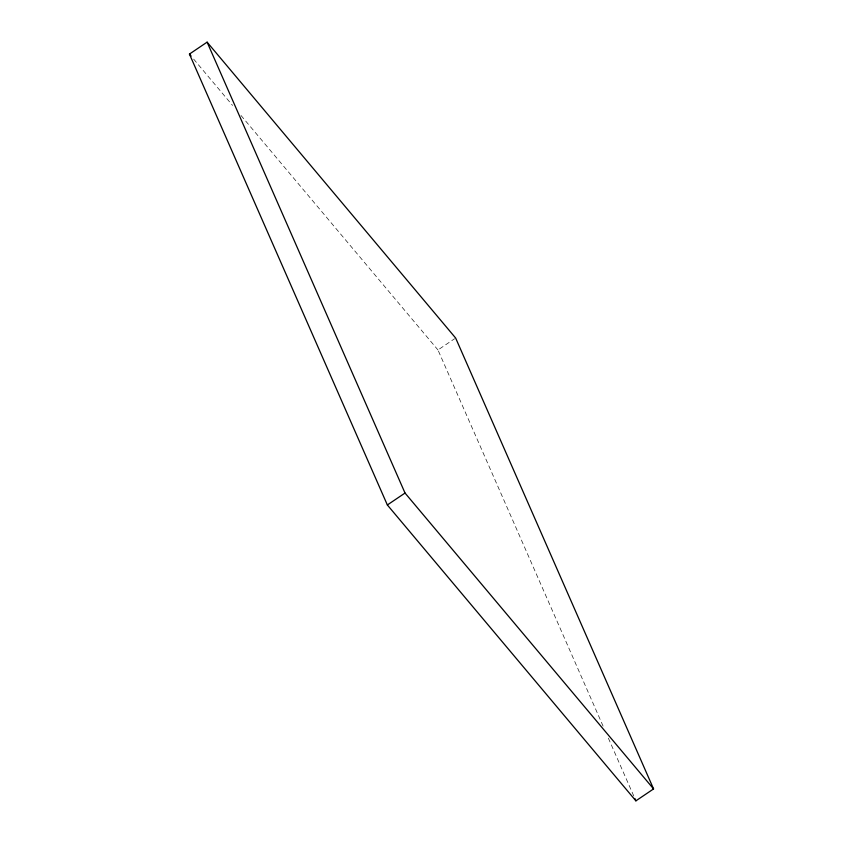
<?xml version="1.0" encoding="UTF-8"?>
<svg xmlns="http://www.w3.org/2000/svg" width="843" height="843" viewBox="0 0 843 843"><rect width="100%" height="100%" fill="white"/><g stroke="black" fill="none" stroke-linecap="round" stroke-linejoin="round"><path stroke-width="0.63" stroke-dasharray="4.21 3.16" d="M603.082 726.108L437.97 349.961L454.598 338.738M193.658 59.115L232.542 105.407M240.993 115.47L437.97 349.961M608.372 738.162L633.778 796.024"/><path stroke-width="1.26" d="M189.433 54.078L207.104 42.15L455.641 338.032L653.567 788.922L635.896 800.85L387.358 504.968L189.433 54.078L191.119 56.091M387.358 504.968L405.03 493.039L207.104 42.15M405.03 493.039L653.567 788.922M634.832 798.437L635.896 800.85"/></g></svg>
